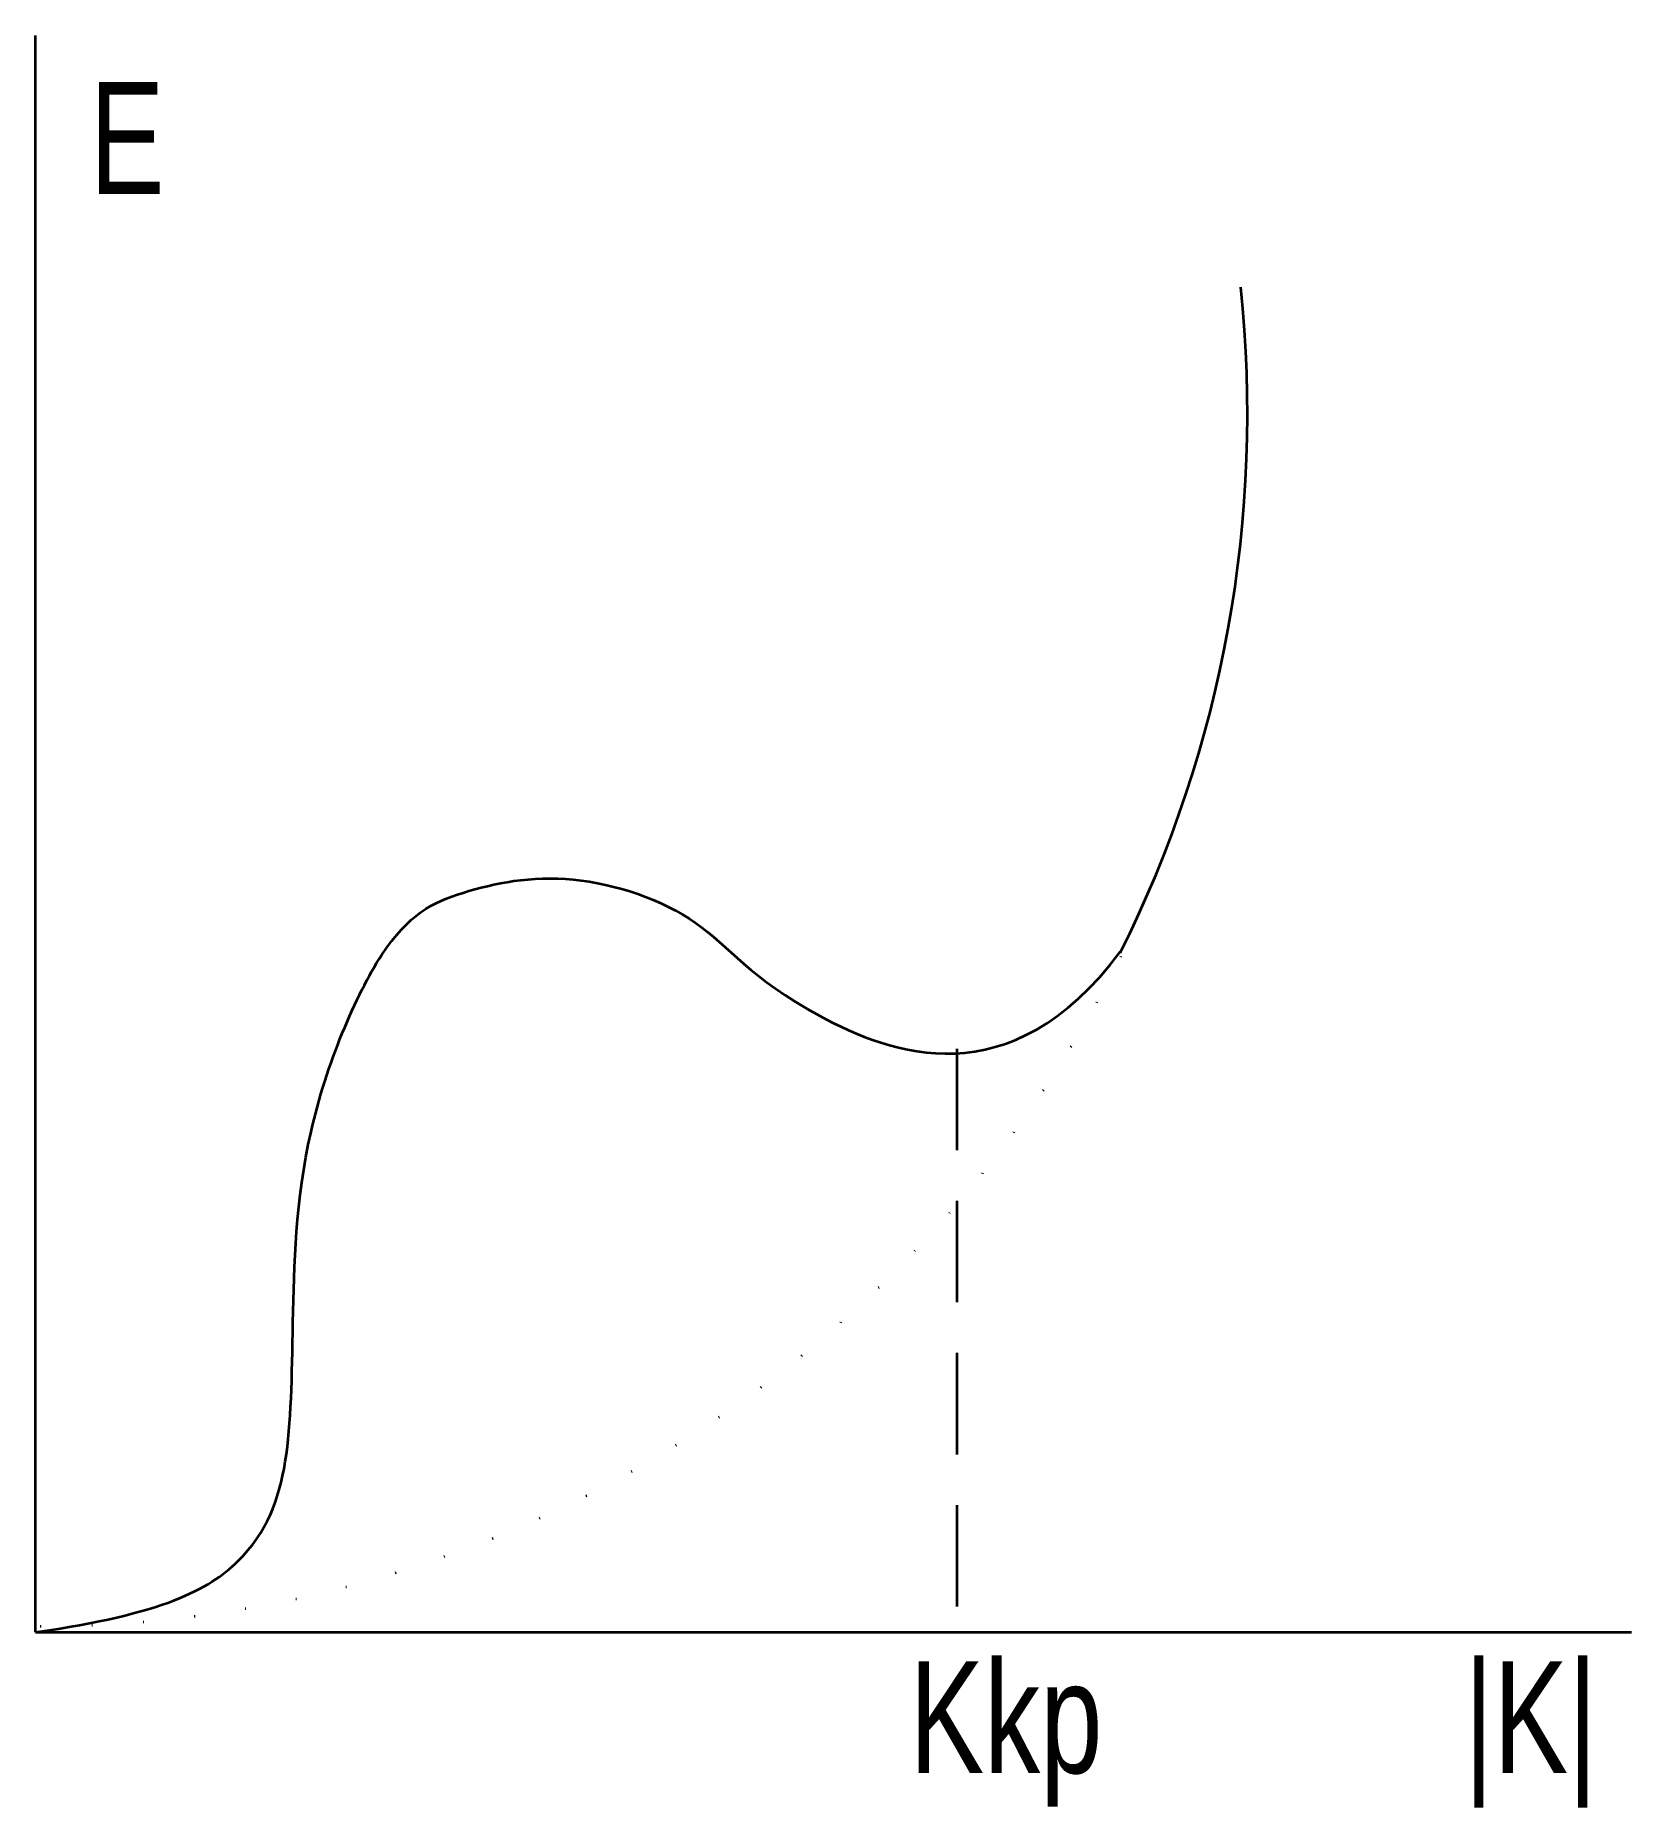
# Model space of a CAD drawing. Header units: millimetres. Extents: x 0 to 200, y -22 to 200.
import ezdxf

# ---------------------------------------------------------------- set-up
doc = ezdxf.new("R2010")
doc.units = ezdxf.units.MM
doc.linetypes.add('DASHED', pattern=[19.05, 12.7, -6.35])
doc.linetypes.add('DOT', pattern=[6.35, 0, -6.35])
doc.layers.get('0').update_dxf_attribs({"linetype": 'CONTINUOUS', "lineweight": 0})
doc.styles.get("Standard").update_dxf_attribs({"font": 'txt', "width": 0.75})

msp = doc.modelspace()

# ---------------------------------------------------------------- linework, layer by layer
at = {"lineweight": 35}
for q in [(0, 200), (200, 0)]:
    msp.add_line((0, 0), q, dxfattribs=at)
at = {"color": 7, "linetype": 'DASHED', "lineweight": 35}
msp.add_line((115.47, 73.07), (115.44, 0), dxfattribs=at)
at = {"lineweight": 35}
msp.add_arc((0.95, 152.59), 150.92, 333.4349, 6.0441, dxfattribs=at)
at = {"linetype": 'DOT', "lineweight": 35}
msp.add_arc((0.61, 151.98), 151.23, 270, 334.1589, dxfattribs=at)
at = {"lineweight": 35}
msp.add_open_spline([(0, 0), (16.02, 2.29), (27.47, 8.39), (32.04, 20.6), (32.19, 37.5), (32.81, 62.5), (43.75, 88.44), (52.74, 92.88), (66.82, 95.74), (84.38, 89.8), (92.03, 78.08), (122.14, 66.76), (135.91, 85.2)], degree=3, dxfattribs=at)

# ---------------------------------------------------------------- texts
at = {"color": 7, "lineweight": 35, "char_height": 14, "width": 100, "attachment_point": 2}
for s, insert in [('E', (11.48, 194.15)), ('Kkp', (121.61, -3.65))]:
    msp.add_mtext(s, dxfattribs=dict(at, insert=insert))
at = {"lineweight": 35, "insert": (187.37, -3.65), "char_height": 14, "width": 100, "attachment_point": 2}
msp.add_mtext('|K|', dxfattribs=at)

doc.saveas('drawing.dxf')
